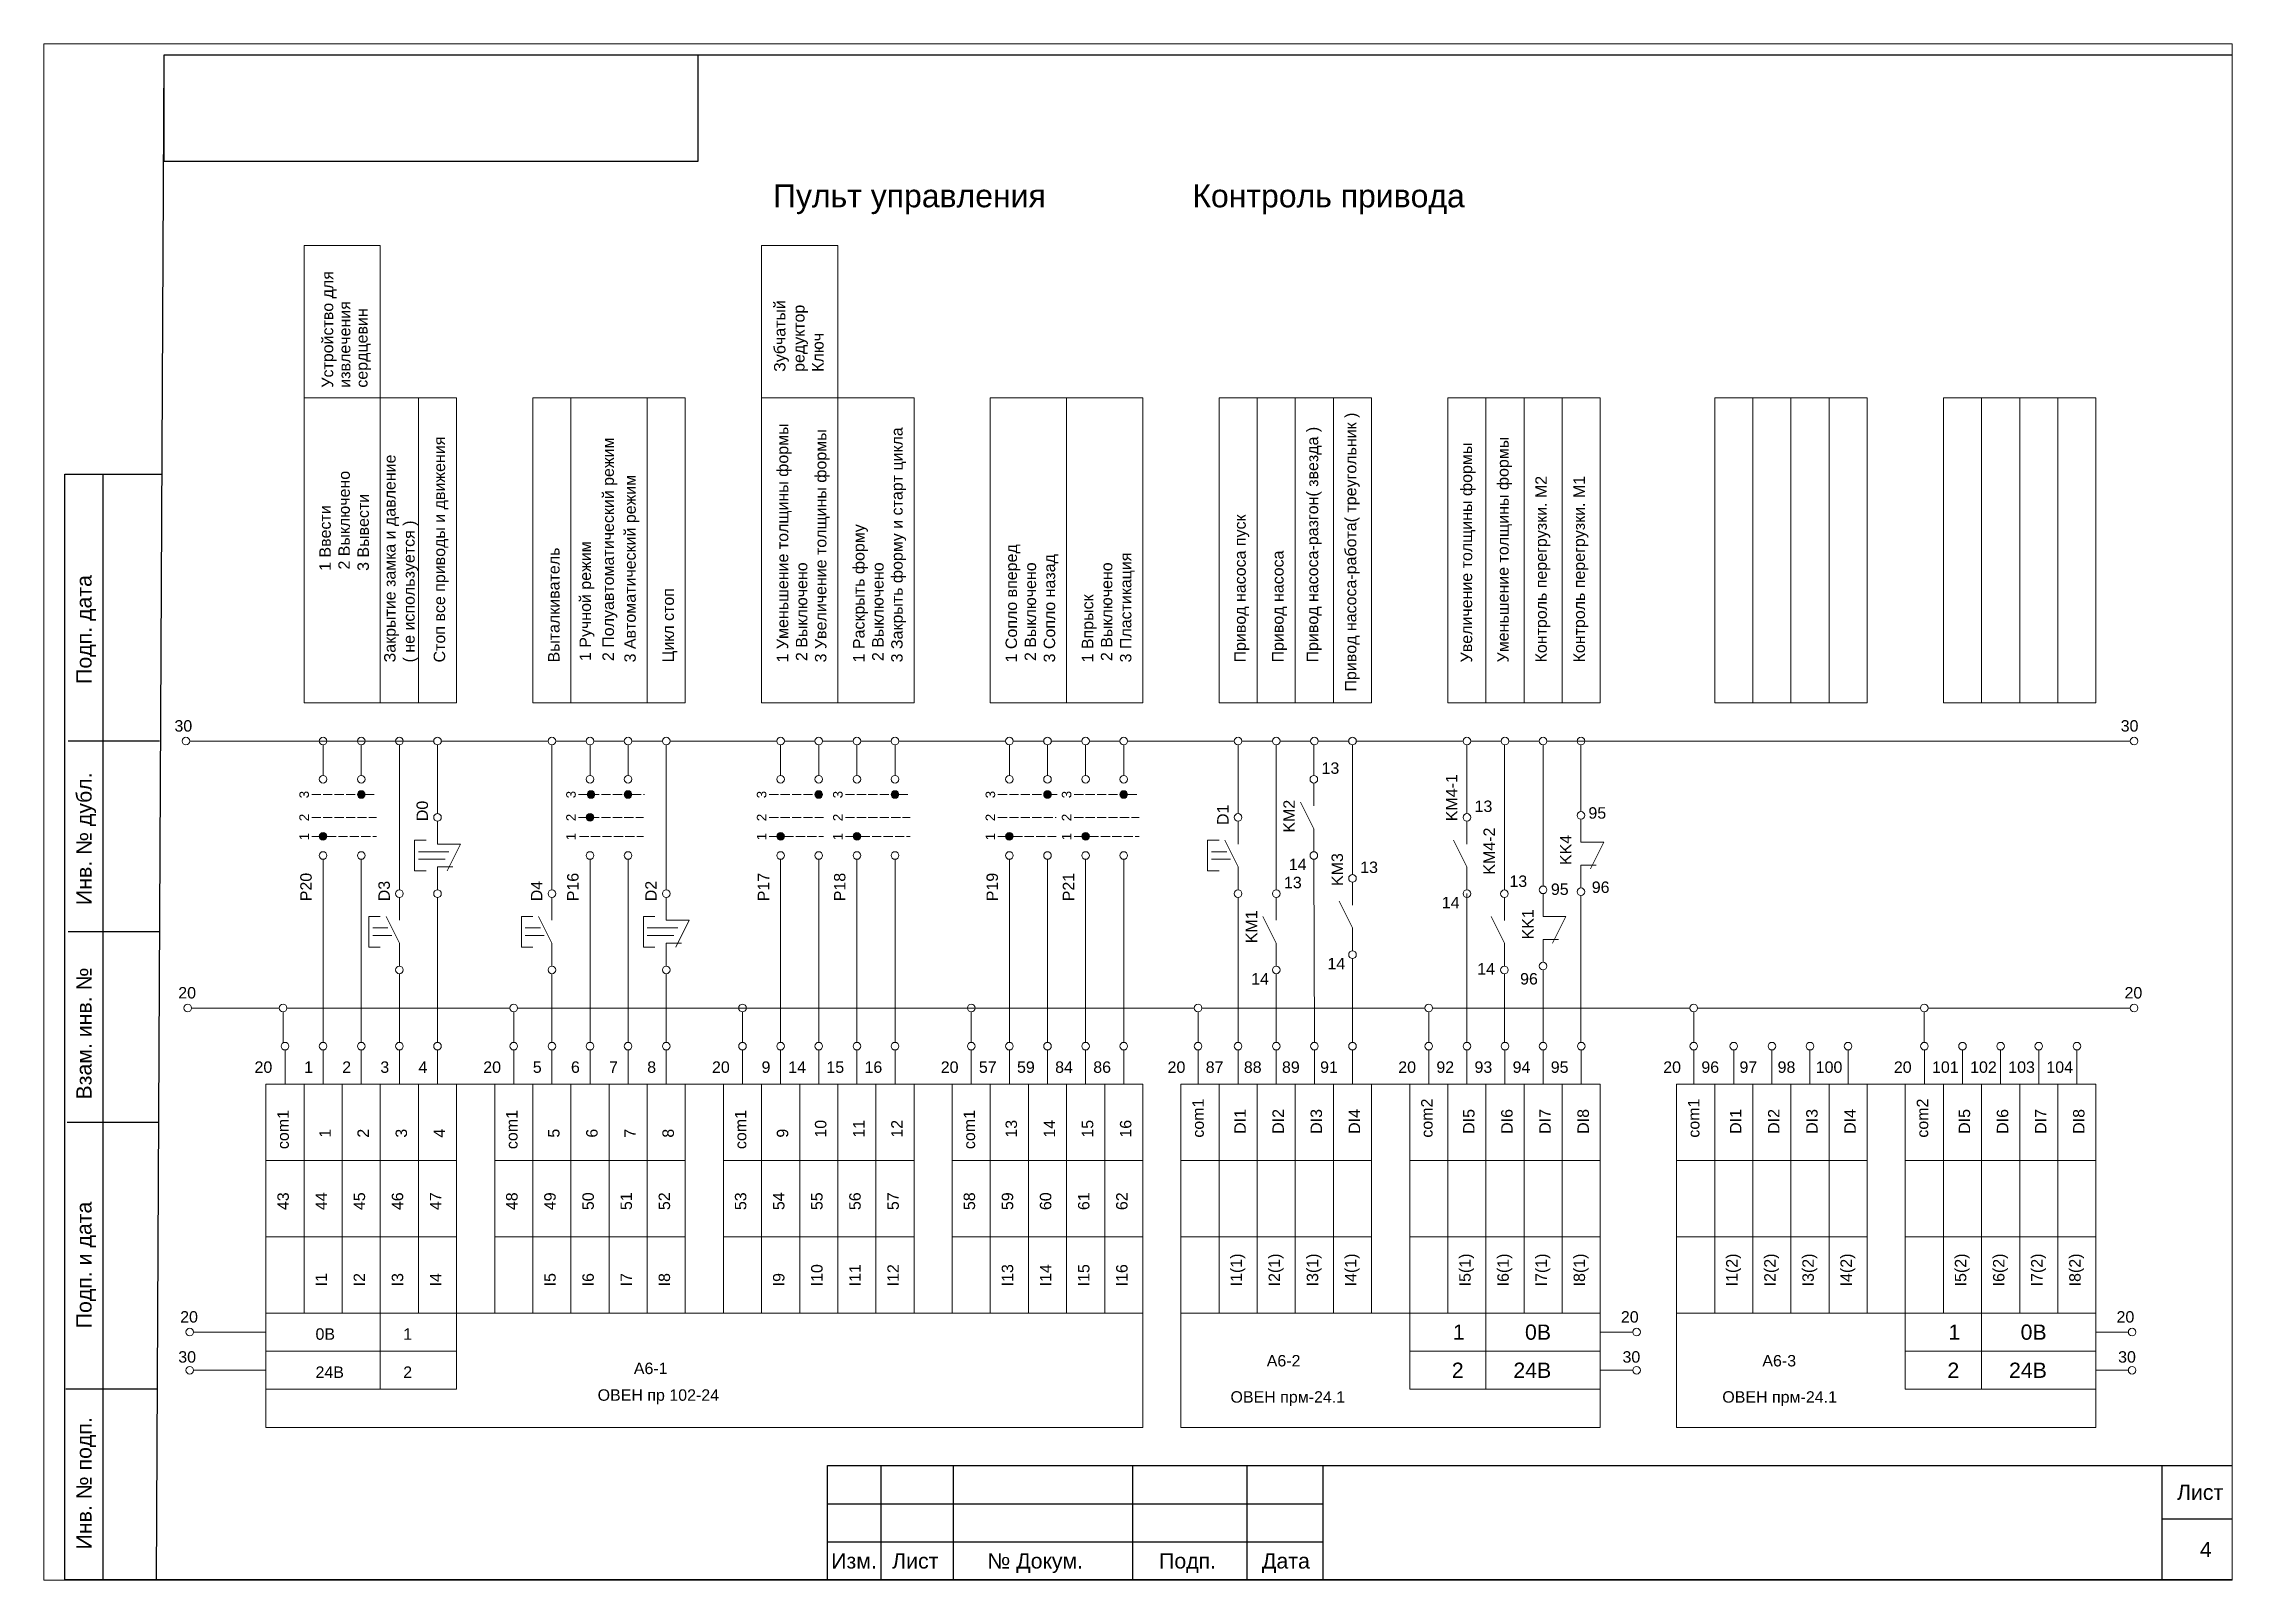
# Paper-space layout 'Лист4' of a CAD drawing. Header units: millimetres. Extents: x 0 to 287, y 0 to 201.
# The model-space entities are those that its viewports show. They can reach past a viewport. Long polylines and large blocks are cut down to what shows.
import ezdxf

# ---------------------------------------------------------------- set-up
doc = ezdxf.new("R2010")
doc.units = ezdxf.units.MM
doc.linetypes.add('ACAD_ISO02W100', pattern=[15, 12, -3])
doc.layers.add('Аппаратура', color=7, linetype='Continuous', lineweight=20)
doc.layers.add('Рамки', color=7, linetype='Continuous', lineweight=25)
doc.styles.get("Standard").update_dxf_attribs({"font": 'arial.ttf'})

msp = doc.modelspace()

# ---------------------------------------------------------------- hatches: boundary and pattern name
at = {"layer": 'Аппаратура'}
for points in [[(2697.37, 3722.5, 1), (2696.37, 3722.5, 1)], [(2727.5, 3722.5, 1), (2726.5, 3722.5, 1)], [(2732.37, 3722.5, 1), (2731.37, 3722.5, 1)], [(2757.37, 3722.5, 1), (2756.37, 3722.5, 1)], [(2767.37, 3722.5, 1), (2766.37, 3722.5, 1)], [(2787.37, 3722.5, 1), (2786.37, 3722.5, 1)], [(2797.37, 3722.5, 1), (2796.37, 3722.5, 1)], [(2727.37, 3719.5, 1), (2726.37, 3719.5, 1)], [(2692.37, 3717, 1), (2691.37, 3717, 1)], [(2752.37, 3717, 1), (2751.37, 3717, 1)], [(2762.37, 3717, 1), (2761.37, 3717, 1)], [(2782.37, 3717, 1), (2781.37, 3717, 1)], [(2792.37, 3717, 1), (2791.37, 3717, 1)]]:
    msp.add_hatch(color=7, dxfattribs=at).paths.add_polyline_path(points)

# ---------------------------------------------------------------- linework, layer by layer
for p, q in [((2674.37, 3729.5), (2691.37, 3729.5)), ((2690.37, 3729.5), (2706.37, 3729.5)), ((2691.87, 3725), (2691.87, 3729)), ((2692.37, 3729.5), (2696.37, 3729.5)), ((2696.87, 3725), (2696.87, 3729)), ((2701.87, 3710), (2701.87, 3729)), ((2706.87, 3720), (2706.87, 3729)), ((2707.37, 3729.5), (2721.37, 3729.5)), ((2721.87, 3710), (2721.87, 3729)), ((2722.37, 3729.5), (2726.37, 3729.5)), ((2726.87, 3725), (2726.87, 3729)), ((2727.37, 3729.5), (2731.37, 3729.5)), ((2731.87, 3725), (2731.87, 3729)), ((2732.37, 3729.5), (2736.37, 3729.5)), ((2736.87, 3710), (2736.87, 3729)), ((2737.37, 3729.5), (2751.37, 3729.5)), ((2751.87, 3725), (2751.87, 3729)), ((2752.37, 3729.5), (2756.37, 3729.5)), ((2756.87, 3725), (2756.87, 3729)), ((2757.37, 3729.5), (2761.37, 3729.5)), ((2757.37, 3729.5), (2761.37, 3729.5)), ((2761.87, 3725), (2761.87, 3729)), ((2762.37, 3729.5), (2766.37, 3729.5)), ((2762.37, 3729.5), (2766.37, 3729.5)), ((2766.87, 3725), (2766.87, 3729)), ((2767.37, 3729.5), (2781.37, 3729.5)), ((2781.87, 3725), (2781.87, 3729)), ((2782.37, 3729.5), (2786.37, 3729.5)), ((2786.87, 3725), (2786.87, 3729)), ((2787.37, 3729.5), (2791.37, 3729.5)), ((2787.37, 3729.5), (2791.37, 3729.5)), ((2787.37, 3729.5), (2791.37, 3729.5)), ((2791.87, 3725), (2791.87, 3729)), ((2792.37, 3729.5), (2796.37, 3729.5)), ((2796.87, 3725), (2796.87, 3729)), ((2797.37, 3729.5), (2811.37, 3729.5)), ((2811.87, 3720), (2811.87, 3729)), ((2812.37, 3729.5), (2816.37, 3729.5)), ((2816.87, 3729), (2816.87, 3710)), ((2817.37, 3729.5), (2821.37, 3729.5)), ((2821.81, 3729), (2821.81, 3725)), ((2822.37, 3729.5), (2826.37, 3729.5)), ((2826.87, 3712), (2826.87, 3729)), ((2827.37, 3729.5), (2841.37, 3729.5)), ((2841.87, 3720), (2841.87, 3729)), ((2842.37, 3729.5), (2846.37, 3729.5)), ((2846.8, 3709.99), (2846.8, 3728.99)), ((2847.37, 3729.5), (2851.37, 3729.5)), ((2851.87, 3710.5), (2851.87, 3729)), ((2852.37, 3729.5), (2928.87, 3729.5)), ((2856.83, 3720.25), (2856.83, 3729)), ((2821.8, 3721), (2821.8, 3724)), ((2820.05, 3721.5), (2821.8, 3718)), ((2706.87, 3716), (2706.87, 3719)), ((2811.87, 3716), (2811.87, 3719)), ((2821.8, 3718), (2821.8, 3715)), ((2841.87, 3716), (2841.87, 3719)), ((2856.83, 3716.25), (2856.83, 3719.25)), ((2691.87, 3714), (2691.87, 3690)), ((2696.87, 3714), (2696.87, 3690)), ((2703.87, 3712.5), (2703.87, 3716.5)), ((2703.87, 3716.5), (2705.37, 3716.5)), ((2704.37, 3715), (2708.37, 3715)), ((2704.37, 3714), (2707.87, 3714)), ((2706.87, 3716), (2709.87, 3716)), ((2709.87, 3716), (2708.12, 3712.5)), ((2726.87, 3714), (2726.87, 3690)), ((2731.87, 3714), (2731.87, 3690)), ((2751.87, 3714), (2751.87, 3690)), ((2756.87, 3714), (2756.87, 3690)), ((2761.87, 3714), (2761.87, 3690)), ((2766.87, 3714), (2766.87, 3690)), ((2781.87, 3714), (2781.87, 3690)), ((2786.87, 3714), (2786.87, 3690)), ((2791.87, 3714), (2791.87, 3690)), ((2796.87, 3714), (2796.87, 3690)), ((2807.87, 3712.5), (2807.87, 3716.5)), ((2807.87, 3716.5), (2809.37, 3716.5)), ((2808.37, 3715), (2810.37, 3715)), ((2808.37, 3714), (2810.87, 3714)), ((2810.12, 3716.5), (2811.87, 3713)), ((2821.8, 3714), (2821.87, 3690)), ((2840.12, 3716.5), (2841.87, 3713)), ((2856.83, 3716.25), (2859.83, 3716.25)), ((2859.83, 3716.25), (2858.08, 3712.75)), ((2705.37, 3712.5), (2703.87, 3712.5)), ((2706.87, 3713), (2708.87, 3713)), ((2706.87, 3713), (2706.87, 3710)), ((2809.37, 3712.5), (2807.87, 3712.5)), ((2811.87, 3713), (2811.87, 3710)), ((2841.87, 3713), (2841.87, 3710)), ((2856.83, 3713.25), (2858.83, 3713.25)), ((2856.83, 3713.25), (2856.83, 3710.25)), ((2701.87, 3706), (2701.87, 3709)), ((2706.87, 3690), (2706.87, 3709)), ((2721.87, 3706), (2721.87, 3709)), ((2736.87, 3706), (2736.87, 3709)), ((2811.87, 3690), (2811.87, 3709)), ((2816.87, 3706), (2816.87, 3709)), ((2825.12, 3708.5), (2826.87, 3705)), ((2826.87, 3708), (2826.87, 3711)), ((2841.87, 3709.5), (2841.87, 3690)), ((2846.8, 3705.99), (2846.8, 3708.99)), ((2851.87, 3706.5), (2851.87, 3709.5)), ((2856.83, 3709.25), (2856.83, 3690)), ((2697.87, 3702.5), (2697.87, 3706.5)), ((2697.87, 3706.5), (2699.37, 3706.5)), ((2700.12, 3706.5), (2701.87, 3703)), ((2717.87, 3702.5), (2717.87, 3706.5)), ((2717.87, 3706.5), (2719.37, 3706.5)), ((2720.12, 3706.5), (2721.87, 3703)), ((2733.87, 3702.5), (2733.87, 3706.5)), ((2733.87, 3706.5), (2735.37, 3706.5)), ((2736.87, 3706), (2739.87, 3706)), ((2739.87, 3706), (2738.12, 3702.5)), ((2815.12, 3706.5), (2816.87, 3703)), ((2845.05, 3706.49), (2846.8, 3702.99)), ((2851.87, 3706.5), (2854.87, 3706.5)), ((2854.87, 3706.5), (2853.12, 3703)), ((2699.37, 3702.5), (2697.87, 3702.5)), ((2698.37, 3705), (2700.37, 3705)), ((2698.37, 3704), (2700.87, 3704)), ((2701.87, 3703), (2701.87, 3700)), ((2719.37, 3702.5), (2717.87, 3702.5)), ((2718.37, 3705), (2720.37, 3705)), ((2718.37, 3704), (2720.87, 3704)), ((2721.87, 3703), (2721.87, 3700)), ((2735.37, 3702.5), (2733.87, 3702.5)), ((2734.37, 3705), (2738.37, 3705)), ((2734.37, 3704), (2737.87, 3704)), ((2736.87, 3703), (2738.87, 3703)), ((2736.87, 3703), (2736.87, 3700)), ((2816.87, 3703), (2816.87, 3700)), ((2826.87, 3705), (2826.87, 3702)), ((2846.8, 3702.99), (2846.8, 3699.99)), ((2851.87, 3703.5), (2853.87, 3703.5)), ((2851.87, 3703.5), (2851.87, 3700.5)), ((2826.87, 3690), (2826.87, 3701)), ((2701.87, 3690), (2701.87, 3699)), ((2721.87, 3690), (2721.87, 3699)), ((2736.87, 3690), (2736.87, 3699)), ((2816.87, 3690), (2816.87, 3699)), ((2846.8, 3689.99), (2846.8, 3698.99)), ((2851.87, 3690), (2851.87, 3699.5)), ((2674.62, 3694.5), (2686.12, 3694.5)), ((2686.62, 3690), (2686.62, 3694)), ((2687.12, 3694.5), (2716.37, 3694.5)), ((2716.87, 3690), (2716.87, 3694)), ((2717.37, 3694.5), (2806.12, 3694.5)), ((2746.87, 3690), (2746.87, 3694)), ((2776.87, 3690), (2776.87, 3694)), ((2806.62, 3690), (2806.62, 3694)), ((2807.12, 3694.5), (2836.37, 3694.5)), ((2836.87, 3690), (2836.87, 3694)), ((2837.37, 3694.5), (2871.12, 3694.5)), ((2871.62, 3690), (2871.62, 3694)), ((2872.12, 3694.5), (2901.36, 3694.5)), ((2901.86, 3690), (2901.86, 3694)), ((2902.36, 3694.5), (2928.87, 3694.5)), ((2686.87, 3689), (2686.87, 3684.5)), ((2691.87, 3684.5), (2691.87, 3689)), ((2696.87, 3684.5), (2696.87, 3689)), ((2701.87, 3684.5), (2701.87, 3689)), ((2706.87, 3684.5), (2706.87, 3689)), ((2716.87, 3689), (2716.87, 3684.5)), ((2721.87, 3684.5), (2721.87, 3689)), ((2726.87, 3684.5), (2726.87, 3689)), ((2731.87, 3684.5), (2731.87, 3689)), ((2736.87, 3684.5), (2736.87, 3689)), ((2746.87, 3689), (2746.87, 3684.5)), ((2751.87, 3684.5), (2751.87, 3689)), ((2756.87, 3684.5), (2756.87, 3689)), ((2761.87, 3684.5), (2761.87, 3689)), ((2766.87, 3684.5), (2766.87, 3689)), ((2776.87, 3689), (2776.87, 3684.5)), ((2781.87, 3684.5), (2781.87, 3689)), ((2786.87, 3684.5), (2786.87, 3689)), ((2791.87, 3684.5), (2791.87, 3689)), ((2796.87, 3684.5), (2796.87, 3689)), ((2806.62, 3689), (2806.62, 3684.5)), ((2811.87, 3684.5), (2811.87, 3689)), ((2816.87, 3684.5), (2816.87, 3689)), ((2821.87, 3684.5), (2821.87, 3689)), ((2826.87, 3684.5), (2826.87, 3689)), ((2836.87, 3689), (2836.87, 3684.5)), ((2841.87, 3684.5), (2841.87, 3689)), ((2846.87, 3684.5), (2846.87, 3689)), ((2851.87, 3684.5), (2851.87, 3689)), ((2856.87, 3684.5), (2856.87, 3689)), ((2871.62, 3689), (2871.62, 3684.5)), ((2876.87, 3684.5), (2876.87, 3689)), ((2881.87, 3684.5), (2881.87, 3689)), ((2886.87, 3684.5), (2886.87, 3689)), ((2891.87, 3684.5), (2891.87, 3689)), ((2901.87, 3689), (2901.87, 3684.5)), ((2906.87, 3684.5), (2906.87, 3689)), ((2911.87, 3684.5), (2911.87, 3689)), ((2916.87, 3684.5), (2916.87, 3689)), ((2921.87, 3684.5), (2921.87, 3689)), ((2684.37, 3684.5), (2799.37, 3684.5)), ((2804.37, 3684.5), (2859.37, 3684.5)), ((2869.37, 3684.5), (2924.37, 3684.5)), ((2704.37, 3674.5), (2709.37, 3674.5)), ((2734.37, 3674.5), (2739.37, 3674.5)), ((2764.37, 3674.5), (2769.37, 3674.5)), ((2794.37, 3674.5), (2799.37, 3674.5)), ((2824.37, 3674.5), (2829.37, 3674.5)), ((2854.37, 3674.5), (2859.37, 3674.5)), ((2889.37, 3674.5), (2894.37, 3674.5)), ((2919.37, 3674.5), (2924.37, 3674.5)), ((2684.37, 3665), (2684.37, 3654.5)), ((2684.37, 3654.5), (2684.37, 3664.5)), ((2709.37, 3664.5), (2709.37, 3654.5)), ((2714.37, 3665), (2714.37, 3654.5)), ((2714.37, 3654.5), (2714.37, 3664.5)), ((2714.37, 3654.5), (2714.37, 3664.5)), ((2739.37, 3664.5), (2739.37, 3654.5)), ((2744.37, 3665), (2744.37, 3654.5)), ((2744.37, 3654.5), (2744.37, 3664.5)), ((2744.37, 3654.5), (2744.37, 3664.5)), ((2769.37, 3664.5), (2769.37, 3654.5)), ((2774.37, 3665), (2774.37, 3654.5)), ((2774.37, 3654.5), (2774.37, 3664.5)), ((2774.37, 3654.5), (2774.37, 3664.5)), ((2799.37, 3654.5), (2799.37, 3664.5)), ((2804.37, 3665), (2804.37, 3654.5)), ((2804.37, 3654.5), (2804.37, 3664.5)), ((2804.37, 3654.5), (2804.37, 3664.5)), ((2829.37, 3664.5), (2829.37, 3654.5)), ((2834.37, 3665), (2834.37, 3654.5)), ((2834.37, 3654.5), (2834.37, 3664.5)), ((2834.37, 3654.5), (2834.37, 3664.5)), ((2859.37, 3654.5), (2859.37, 3664.5)), ((2859.37, 3654.5), (2859.37, 3664.5)), ((2869.37, 3665), (2869.37, 3654.5)), ((2869.37, 3654.5), (2869.37, 3664.5)), ((2869.37, 3654.5), (2869.37, 3664.5)), ((2894.37, 3664.5), (2894.37, 3654.5)), ((2899.37, 3665), (2899.37, 3654.5)), ((2899.37, 3654.5), (2899.37, 3664.5)), ((2899.37, 3654.5), (2899.37, 3664.5)), ((2924.37, 3654.5), (2924.37, 3664.5)), ((2924.37, 3654.5), (2924.37, 3664.5)), ((2684.37, 3654.5), (2694.37, 3654.5)), ((2684.37, 3654.5), (2799.37, 3654.5)), ((2694.37, 3654.5), (2709.37, 3654.5)), ((2714.37, 3654.5), (2724.37, 3654.5)), ((2724.37, 3654.5), (2739.37, 3654.5)), ((2744.37, 3654.5), (2754.37, 3654.5)), ((2754.37, 3654.5), (2769.37, 3654.5)), ((2774.37, 3654.5), (2784.37, 3654.5)), ((2784.37, 3654.5), (2799.37, 3654.5)), ((2804.37, 3654.5), (2814.37, 3654.5)), ((2804.37, 3654.5), (2859.37, 3654.5)), ((2814.37, 3654.5), (2829.37, 3654.5)), ((2834.37, 3654.5), (2844.37, 3654.5)), ((2849.37, 3654.5), (2834.37, 3654.5)), ((2844.37, 3654.5), (2859.37, 3654.5)), ((2844.37, 3654.5), (2859.37, 3654.5)), ((2859.37, 3654.5), (2849.37, 3654.5)), ((2859.37, 3654.5), (2849.37, 3654.5)), ((2869.37, 3654.5), (2879.37, 3654.5)), ((2869.37, 3654.5), (2924.37, 3654.5)), ((2879.37, 3654.5), (2894.37, 3654.5)), ((2899.37, 3654.5), (2909.37, 3654.5)), ((2914.37, 3654.5), (2899.37, 3654.5)), ((2909.37, 3654.5), (2924.37, 3654.5)), ((2909.37, 3654.5), (2924.37, 3654.5)), ((2924.37, 3654.5), (2914.37, 3654.5)), ((2924.37, 3654.5), (2914.37, 3654.5)), ((2684.37, 3652), (2674.87, 3652)), ((2859.37, 3652), (2863.62, 3652)), ((2924.37, 3652), (2928.62, 3652)), ((2684.37, 3647), (2674.87, 3647)), ((2859.37, 3647), (2863.62, 3647)), ((2924.37, 3647), (2928.62, 3647))]:
    msp.add_line(p, q, dxfattribs=at)
at = {"layer": 'Аппаратура', "linetype": 'ACAD_ISO02W100', "ltscale": 0.1}
for p, q in [((2690.37, 3722.5), (2696.37, 3722.5)), ((2697.37, 3722.5), (2698.87, 3722.5)), ((2725.37, 3722.5), (2731.37, 3722.5)), ((2732.37, 3722.5), (2734, 3722.5)), ((2750.37, 3722.5), (2756.37, 3722.5)), ((2757.37, 3722.5), (2757.37, 3722.5)), ((2760.37, 3722.5), (2766.37, 3722.5)), ((2767.37, 3722.5), (2768.87, 3722.5)), ((2780.37, 3722.5), (2786.37, 3722.5)), ((2787.37, 3722.5), (2788.12, 3722.5)), ((2790.37, 3722.5), (2796.37, 3722.5)), ((2797.37, 3722.5), (2798.87, 3722.5)), ((2690.37, 3719.5), (2698.87, 3719.5)), ((2690.37, 3717), (2691.37, 3717)), ((2692.37, 3717), (2698.87, 3717)), ((2725.37, 3719.5), (2733.87, 3719.5)), ((2725.5, 3717), (2733.87, 3717)), ((2750.37, 3719.5), (2757.5, 3719.5)), ((2750.37, 3717), (2751.37, 3717)), ((2752.37, 3717), (2757.5, 3717)), ((2760.37, 3719.5), (2768.87, 3719.5)), ((2760.37, 3717), (2761.37, 3717)), ((2762.37, 3717), (2768.87, 3717)), ((2780.37, 3719.5), (2788, 3719.5)), ((2780.37, 3717), (2781.37, 3717)), ((2782.37, 3717), (2788, 3717)), ((2790.37, 3719.5), (2798.87, 3719.5)), ((2790.37, 3717), (2791.37, 3717)), ((2792.37, 3717), (2798.87, 3717))]:
    msp.add_line(p, q, dxfattribs=at)
at = {"layer": 'Аппаратура'}
for points in [[(2689.37, 3774.5), (2699.37, 3774.5), (2699.37, 3794.5), (2689.37, 3794.5)], [(2749.37, 3774.5), (2759.37, 3774.5), (2759.37, 3794.5), (2749.37, 3794.5)], [(2689.37, 3774.5), (2699.37, 3774.5), (2699.37, 3734.5), (2689.37, 3734.5)], [(2699.37, 3734.5), (2704.37, 3734.5), (2704.37, 3774.5), (2699.37, 3774.5)], [(2704.37, 3734.5), (2709.37, 3734.5), (2709.37, 3774.5), (2704.37, 3774.5)], [(2719.37, 3734.5), (2724.37, 3734.5), (2724.37, 3774.5), (2719.37, 3774.5)], [(2724.37, 3774.5), (2734.37, 3774.5), (2734.37, 3734.5), (2724.37, 3734.5)], [(2734.37, 3734.5), (2739.37, 3734.5), (2739.37, 3774.5), (2734.37, 3774.5)], [(2749.37, 3774.5), (2759.37, 3774.5), (2759.37, 3734.5), (2749.37, 3734.5)], [(2759.37, 3774.5), (2769.37, 3774.5), (2769.37, 3734.5), (2759.37, 3734.5)], [(2779.37, 3774.5), (2789.37, 3774.5), (2789.37, 3734.5), (2779.37, 3734.5)], [(2789.37, 3774.5), (2799.37, 3774.5), (2799.37, 3734.5), (2789.37, 3734.5)], [(2809.37, 3734.5), (2814.37, 3734.5), (2814.37, 3774.5), (2809.37, 3774.5)], [(2814.37, 3734.5), (2819.37, 3734.5), (2819.37, 3774.5), (2814.37, 3774.5)], [(2819.37, 3734.5), (2824.37, 3734.5), (2824.37, 3774.5), (2819.37, 3774.5)], [(2824.37, 3734.5), (2829.37, 3734.5), (2829.37, 3774.5), (2824.37, 3774.5)], [(2839.37, 3734.5), (2844.37, 3734.5), (2844.37, 3774.5), (2839.37, 3774.5)], [(2844.37, 3734.5), (2849.37, 3734.5), (2849.37, 3774.5), (2844.37, 3774.5)], [(2849.37, 3734.5), (2854.37, 3734.5), (2854.37, 3774.5), (2849.37, 3774.5)], [(2854.37, 3734.5), (2859.37, 3734.5), (2859.37, 3774.5), (2854.37, 3774.5)], [(2874.37, 3734.5), (2879.37, 3734.5), (2879.37, 3774.5), (2874.37, 3774.5)], [(2879.37, 3734.5), (2884.37, 3734.5), (2884.37, 3774.5), (2879.37, 3774.5)], [(2884.37, 3734.5), (2889.37, 3734.5), (2889.37, 3774.5), (2884.37, 3774.5)], [(2889.37, 3734.5), (2894.37, 3734.5), (2894.37, 3774.5), (2889.37, 3774.5)], [(2904.37, 3734.5), (2909.37, 3734.5), (2909.37, 3774.5), (2904.37, 3774.5)], [(2909.37, 3734.5), (2914.37, 3734.5), (2914.37, 3774.5), (2909.37, 3774.5)], [(2914.37, 3734.5), (2919.37, 3734.5), (2919.37, 3774.5), (2914.37, 3774.5)], [(2919.37, 3734.5), (2924.37, 3734.5), (2924.37, 3774.5), (2919.37, 3774.5)], [(2684.37, 3684.5), (2689.37, 3684.5), (2689.37, 3674.5), (2684.37, 3674.5)], [(2689.37, 3684.5), (2694.37, 3684.5), (2694.37, 3674.5), (2689.37, 3674.5)], [(2694.37, 3684.5), (2699.37, 3684.5), (2699.37, 3674.5), (2694.37, 3674.5)], [(2699.37, 3684.5), (2704.37, 3684.5), (2704.37, 3674.5), (2699.37, 3674.5)], [(2704.37, 3684.5), (2709.37, 3684.5), (2709.37, 3664.5), (2704.37, 3664.5)], [(2714.37, 3684.5), (2719.37, 3684.5), (2719.37, 3674.5), (2714.37, 3674.5)], [(2719.37, 3684.5), (2724.37, 3684.5), (2724.37, 3674.5), (2719.37, 3674.5)], [(2724.37, 3684.5), (2729.37, 3684.5), (2729.37, 3674.5), (2724.37, 3674.5)], [(2729.37, 3684.5), (2734.37, 3684.5), (2734.37, 3674.5), (2729.37, 3674.5)], [(2734.37, 3684.5), (2739.37, 3684.5), (2739.37, 3664.5), (2734.37, 3664.5)], [(2744.37, 3684.5), (2749.37, 3684.5), (2749.37, 3674.5), (2744.37, 3674.5)], [(2749.37, 3684.5), (2754.37, 3684.5), (2754.37, 3674.5), (2749.37, 3674.5)], [(2754.37, 3684.5), (2759.37, 3684.5), (2759.37, 3674.5), (2754.37, 3674.5)], [(2759.37, 3684.5), (2764.37, 3684.5), (2764.37, 3674.5), (2759.37, 3674.5)], [(2764.37, 3684.5), (2769.37, 3684.5), (2769.37, 3664.5), (2764.37, 3664.5)], [(2774.37, 3684.5), (2779.37, 3684.5), (2779.37, 3674.5), (2774.37, 3674.5)], [(2779.37, 3684.5), (2784.37, 3684.5), (2784.37, 3674.5), (2779.37, 3674.5)], [(2784.37, 3684.5), (2789.37, 3684.5), (2789.37, 3674.5), (2784.37, 3674.5)], [(2789.37, 3684.5), (2794.37, 3684.5), (2794.37, 3674.5), (2789.37, 3674.5)], [(2794.37, 3684.5), (2799.37, 3684.5), (2799.37, 3664.5), (2794.37, 3664.5)], [(2804.37, 3684.5), (2809.37, 3684.5), (2809.37, 3674.5), (2804.37, 3674.5)], [(2809.37, 3684.5), (2814.37, 3684.5), (2814.37, 3674.5), (2809.37, 3674.5)], [(2814.37, 3684.5), (2819.37, 3684.5), (2819.37, 3674.5), (2814.37, 3674.5)], [(2819.37, 3684.5), (2824.37, 3684.5), (2824.37, 3674.5), (2819.37, 3674.5)], [(2824.37, 3684.5), (2829.37, 3684.5), (2829.37, 3664.5), (2824.37, 3664.5)], [(2834.37, 3684.5), (2839.37, 3684.5), (2839.37, 3674.5), (2834.37, 3674.5)], [(2839.37, 3684.5), (2844.37, 3684.5), (2844.37, 3674.5), (2839.37, 3674.5)], [(2844.37, 3684.5), (2849.37, 3684.5), (2849.37, 3674.5), (2844.37, 3674.5)], [(2849.37, 3684.5), (2854.37, 3684.5), (2854.37, 3674.5), (2849.37, 3674.5)], [(2854.37, 3684.5), (2859.37, 3684.5), (2859.37, 3664.5), (2854.37, 3664.5)], [(2869.37, 3684.5), (2874.37, 3684.5), (2874.37, 3674.5), (2869.37, 3674.5)], [(2874.37, 3684.5), (2879.37, 3684.5), (2879.37, 3674.5), (2874.37, 3674.5)], [(2879.37, 3684.5), (2884.37, 3684.5), (2884.37, 3674.5), (2879.37, 3674.5)], [(2884.37, 3684.5), (2889.37, 3684.5), (2889.37, 3674.5), (2884.37, 3674.5)], [(2889.37, 3684.5), (2894.37, 3684.5), (2894.37, 3664.5), (2889.37, 3664.5)], [(2899.37, 3684.5), (2904.37, 3684.5), (2904.37, 3674.5), (2899.37, 3674.5)], [(2904.37, 3684.5), (2909.37, 3684.5), (2909.37, 3674.5), (2904.37, 3674.5)], [(2909.37, 3684.5), (2914.37, 3684.5), (2914.37, 3674.5), (2909.37, 3674.5)], [(2914.37, 3684.5), (2919.37, 3684.5), (2919.37, 3674.5), (2914.37, 3674.5)], [(2919.37, 3684.5), (2924.37, 3684.5), (2924.37, 3664.5), (2919.37, 3664.5)], [(2684.37, 3674.5), (2689.37, 3674.5), (2689.37, 3664.5), (2684.37, 3664.5)], [(2689.37, 3674.5), (2694.37, 3674.5), (2694.37, 3664.5), (2689.37, 3664.5)], [(2694.37, 3674.5), (2699.37, 3674.5), (2699.37, 3664.5), (2694.37, 3664.5)], [(2699.37, 3674.5), (2704.37, 3674.5), (2704.37, 3664.5), (2699.37, 3664.5)], [(2714.37, 3674.5), (2719.37, 3674.5), (2719.37, 3664.5), (2714.37, 3664.5)], [(2719.37, 3674.5), (2724.37, 3674.5), (2724.37, 3664.5), (2719.37, 3664.5)], [(2724.37, 3674.5), (2729.37, 3674.5), (2729.37, 3664.5), (2724.37, 3664.5)], [(2729.37, 3674.5), (2734.37, 3674.5), (2734.37, 3664.5), (2729.37, 3664.5)], [(2744.37, 3674.5), (2749.37, 3674.5), (2749.37, 3664.5), (2744.37, 3664.5)], [(2749.37, 3674.5), (2754.37, 3674.5), (2754.37, 3664.5), (2749.37, 3664.5)], [(2754.37, 3674.5), (2759.37, 3674.5), (2759.37, 3664.5), (2754.37, 3664.5)], [(2759.37, 3674.5), (2764.37, 3674.5), (2764.37, 3664.5), (2759.37, 3664.5)], [(2774.37, 3674.5), (2779.37, 3674.5), (2779.37, 3664.5), (2774.37, 3664.5)], [(2779.37, 3674.5), (2784.37, 3674.5), (2784.37, 3664.5), (2779.37, 3664.5)], [(2784.37, 3674.5), (2789.37, 3674.5), (2789.37, 3664.5), (2784.37, 3664.5)], [(2789.37, 3674.5), (2794.37, 3674.5), (2794.37, 3664.5), (2789.37, 3664.5)], [(2804.37, 3674.5), (2809.37, 3674.5), (2809.37, 3664.5), (2804.37, 3664.5)], [(2809.37, 3674.5), (2814.37, 3674.5), (2814.37, 3664.5), (2809.37, 3664.5)], [(2814.37, 3674.5), (2819.37, 3674.5), (2819.37, 3664.5), (2814.37, 3664.5)], [(2819.37, 3674.5), (2824.37, 3674.5), (2824.37, 3664.5), (2819.37, 3664.5)], [(2834.37, 3674.5), (2839.37, 3674.5), (2839.37, 3664.5), (2834.37, 3664.5)], [(2839.37, 3674.5), (2844.37, 3674.5), (2844.37, 3664.5), (2839.37, 3664.5)], [(2844.37, 3674.5), (2849.37, 3674.5), (2849.37, 3664.5), (2844.37, 3664.5)], [(2849.37, 3674.5), (2854.37, 3674.5), (2854.37, 3664.5), (2849.37, 3664.5)], [(2869.37, 3674.5), (2874.37, 3674.5), (2874.37, 3664.5), (2869.37, 3664.5)], [(2874.37, 3674.5), (2879.37, 3674.5), (2879.37, 3664.5), (2874.37, 3664.5)], [(2879.37, 3674.5), (2884.37, 3674.5), (2884.37, 3664.5), (2879.37, 3664.5)], [(2884.37, 3674.5), (2889.37, 3674.5), (2889.37, 3664.5), (2884.37, 3664.5)], [(2899.37, 3674.5), (2904.37, 3674.5), (2904.37, 3664.5), (2899.37, 3664.5)], [(2904.37, 3674.5), (2909.37, 3674.5), (2909.37, 3664.5), (2904.37, 3664.5)], [(2909.37, 3674.5), (2914.37, 3674.5), (2914.37, 3664.5), (2909.37, 3664.5)], [(2914.37, 3674.5), (2919.37, 3674.5), (2919.37, 3664.5), (2914.37, 3664.5)], [(2689.37, 3664.5), (2694.37, 3664.5), (2694.37, 3654.5), (2689.37, 3654.5)], [(2694.37, 3664.5), (2699.37, 3664.5), (2699.37, 3654.5), (2694.37, 3654.5)], [(2699.37, 3664.5), (2704.37, 3664.5), (2704.37, 3654.5), (2699.37, 3654.5)], [(2719.37, 3664.5), (2724.37, 3664.5), (2724.37, 3654.5), (2719.37, 3654.5)], [(2724.37, 3664.5), (2729.37, 3664.5), (2729.37, 3654.5), (2724.37, 3654.5)], [(2729.37, 3664.5), (2734.37, 3664.5), (2734.37, 3654.5), (2729.37, 3654.5)], [(2749.37, 3664.5), (2754.37, 3664.5), (2754.37, 3654.5), (2749.37, 3654.5)], [(2754.37, 3664.5), (2759.37, 3664.5), (2759.37, 3654.5), (2754.37, 3654.5)], [(2759.37, 3664.5), (2764.37, 3664.5), (2764.37, 3654.5), (2759.37, 3654.5)], [(2779.37, 3664.5), (2784.37, 3664.5), (2784.37, 3654.5), (2779.37, 3654.5)], [(2784.37, 3664.5), (2789.37, 3664.5), (2789.37, 3654.5), (2784.37, 3654.5)], [(2789.37, 3664.5), (2794.37, 3664.5), (2794.37, 3654.5), (2789.37, 3654.5)], [(2809.37, 3664.5), (2814.37, 3664.5), (2814.37, 3654.5), (2809.37, 3654.5)], [(2814.37, 3664.5), (2819.37, 3664.5), (2819.37, 3654.5), (2814.37, 3654.5)], [(2819.37, 3664.5), (2824.37, 3664.5), (2824.37, 3654.5), (2819.37, 3654.5)], [(2839.37, 3664.5), (2844.37, 3664.5), (2844.37, 3654.5), (2839.37, 3654.5)], [(2844.37, 3664.5), (2849.37, 3664.5), (2849.37, 3654.5), (2844.37, 3654.5)], [(2849.37, 3664.5), (2854.37, 3664.5), (2854.37, 3654.5), (2849.37, 3654.5)], [(2874.37, 3664.5), (2879.37, 3664.5), (2879.37, 3654.5), (2874.37, 3654.5)], [(2879.37, 3664.5), (2884.37, 3664.5), (2884.37, 3654.5), (2879.37, 3654.5)], [(2884.37, 3664.5), (2889.37, 3664.5), (2889.37, 3654.5), (2884.37, 3654.5)], [(2904.37, 3664.5), (2909.37, 3664.5), (2909.37, 3654.5), (2904.37, 3654.5)], [(2909.37, 3664.5), (2914.37, 3664.5), (2914.37, 3654.5), (2909.37, 3654.5)], [(2914.37, 3664.5), (2919.37, 3664.5), (2919.37, 3654.5), (2914.37, 3654.5)], [(2684.37, 3654.5), (2799.37, 3654.5), (2799.37, 3639.5), (2684.37, 3639.5)], [(2684.37, 3654.5), (2699.37, 3654.5), (2699.37, 3649.5), (2684.37, 3649.5)], [(2699.37, 3654.5), (2709.37, 3654.5), (2709.37, 3649.5), (2699.37, 3649.5)], [(2804.37, 3654.5), (2859.37, 3654.5), (2859.37, 3639.5), (2804.37, 3639.5)], [(2844.37, 3654.5), (2834.37, 3654.5), (2834.37, 3649.5), (2844.37, 3649.5)], [(2859.37, 3654.5), (2844.37, 3654.5), (2844.37, 3649.5), (2859.37, 3649.5)], [(2869.37, 3654.5), (2924.37, 3654.5), (2924.37, 3639.5), (2869.37, 3639.5)], [(2909.37, 3654.5), (2899.37, 3654.5), (2899.37, 3649.5), (2909.37, 3649.5)], [(2924.37, 3654.5), (2909.37, 3654.5), (2909.37, 3649.5), (2924.37, 3649.5)], [(2684.37, 3649.5), (2699.37, 3649.5), (2699.37, 3644.5), (2684.37, 3644.5)], [(2699.37, 3649.5), (2709.37, 3649.5), (2709.37, 3644.5), (2699.37, 3644.5)], [(2844.37, 3649.5), (2834.37, 3649.5), (2834.37, 3644.5), (2844.37, 3644.5)], [(2859.37, 3649.5), (2844.37, 3649.5), (2844.37, 3644.5), (2859.37, 3644.5)], [(2909.37, 3649.5), (2899.37, 3649.5), (2899.37, 3644.5), (2909.37, 3644.5)], [(2924.37, 3649.5), (2909.37, 3649.5), (2909.37, 3644.5), (2924.37, 3644.5)]]:
    msp.add_lwpolyline(points, close=True, dxfattribs=at)
for centre in [(2673.87, 3729.5), (2691.87, 3729.5), (2696.87, 3729.5), (2701.87, 3729.5), (2706.87, 3729.5), (2721.87, 3729.5), (2726.87, 3729.5), (2731.87, 3729.5), (2736.87, 3729.5), (2751.87, 3729.5), (2756.87, 3729.5), (2761.87, 3729.5), (2766.87, 3729.5), (2781.87, 3729.5), (2786.87, 3729.5), (2791.87, 3729.5), (2796.87, 3729.5), (2811.87, 3729.5), (2816.87, 3729.5), (2821.87, 3729.5), (2826.87, 3729.5), (2841.87, 3729.5), (2846.87, 3729.5), (2851.87, 3729.5), (2856.84, 3729.5), (2929.37, 3729.5), (2691.87, 3724.5), (2696.87, 3724.5), (2696.87, 3722.5), (2726.87, 3724.5), (2727, 3722.5), (2731.87, 3724.5), (2731.87, 3722.5), (2751.87, 3724.5), (2756.87, 3724.5), (2756.87, 3722.5), (2761.87, 3724.5), (2766.87, 3724.5), (2766.87, 3722.5), (2781.87, 3724.5), (2786.87, 3724.5), (2786.87, 3722.5), (2791.87, 3724.5), (2796.87, 3724.5), (2796.87, 3722.5), (2821.8, 3724.5), (2706.87, 3719.5), (2726.87, 3719.5), (2811.87, 3719.5), (2841.87, 3719.5), (2856.83, 3719.75), (2691.87, 3717), (2751.87, 3717), (2761.87, 3717), (2781.87, 3717), (2791.87, 3717), (2691.87, 3714.5), (2696.87, 3714.5), (2726.87, 3714.5), (2731.87, 3714.5), (2751.87, 3714.5), (2756.87, 3714.5), (2761.87, 3714.5), (2766.87, 3714.5), (2781.87, 3714.5), (2786.87, 3714.5), (2791.87, 3714.5), (2796.87, 3714.5), (2821.8, 3714.5), (2826.87, 3711.5), (2701.87, 3709.5), (2706.87, 3709.5), (2721.87, 3709.5), (2736.87, 3709.5), (2811.87, 3709.5), (2816.87, 3709.5), (2841.87, 3709.5), (2846.8, 3709.49), (2851.87, 3710), (2856.83, 3709.75), (2701.87, 3699.5), (2721.87, 3699.5), (2736.87, 3699.5), (2816.87, 3699.5), (2826.87, 3701.5), (2846.8, 3699.49), (2851.87, 3700), (2674.12, 3694.5), (2686.62, 3694.5), (2716.87, 3694.5), (2746.87, 3694.5), (2776.87, 3694.5), (2806.62, 3694.5), (2836.87, 3694.5), (2871.62, 3694.5), (2901.86, 3694.5), (2929.37, 3694.5), (2686.87, 3689.5), (2691.87, 3689.5), (2696.87, 3689.5), (2701.87, 3689.5), (2706.87, 3689.5), (2716.87, 3689.5), (2721.87, 3689.5), (2726.87, 3689.5), (2731.87, 3689.5), (2736.87, 3689.5), (2746.87, 3689.5), (2751.87, 3689.5), (2756.87, 3689.5), (2761.87, 3689.5), (2766.87, 3689.5), (2776.87, 3689.5), (2781.87, 3689.5), (2786.87, 3689.5), (2791.87, 3689.5), (2796.87, 3689.5), (2806.62, 3689.5), (2811.87, 3689.5), (2816.87, 3689.5), (2821.87, 3689.5), (2826.87, 3689.5), (2836.87, 3689.5), (2841.87, 3689.5), (2846.87, 3689.5), (2851.87, 3689.5), (2856.87, 3689.5), (2871.62, 3689.5), (2876.87, 3689.5), (2881.87, 3689.5), (2886.87, 3689.5), (2891.87, 3689.5), (2901.87, 3689.5), (2906.87, 3689.5), (2911.87, 3689.5), (2916.87, 3689.5), (2921.87, 3689.5), (2674.37, 3652), (2864.12, 3652), (2929.12, 3652), (2674.37, 3647), (2864.12, 3647), (2929.12, 3647)]:
    msp.add_circle(centre, 0.5, dxfattribs=at)
at = {"layer": 'Рамки'}
for p, q in [((2670, 3619.5), (2671, 3819.5)), ((2671, 3819.5), (2943, 3819.5)), ((2943, 3819.5), (2943, 3619.5)), ((2658, 3764.5), (2670.72, 3764.5)), ((2658, 3619.5), (2658, 3764.5)), ((2663, 3619.5), (2663, 3764.5)), ((2670.42, 3729.5), (2658.42, 3729.5)), ((2670.42, 3704.5), (2658.42, 3704.5)), ((2670.3, 3679.5), (2658.3, 3679.5)), ((2670.12, 3644.5), (2658.12, 3644.5)), ((2670.12, 3644.5), (2658.12, 3644.5)), ((2670.12, 3644.5), (2658.12, 3644.5)), ((2765, 3634.5), (2765, 3619.5)), ((2774.5, 3634.5), (2774.5, 3619.5)), ((2798, 3634.5), (2798, 3619.5)), ((2813, 3634.5), (2813, 3619.5)), ((2933, 3634.5), (2933, 3619.5)), ((2758, 3629.5), (2823, 3629.5)), ((2933, 3627.5), (2943, 3627.5)), ((2758, 3624.5), (2823, 3624.5)), ((2670, 3619.5), (2658, 3619.5)), ((2943, 3619.5), (2670, 3619.5))]:
    msp.add_line(p, q, dxfattribs=at)
for points in [[(2671, 3819.5), (2741, 3819.5), (2741, 3805.5), (2671, 3805.5)], [(2758, 3619.5), (2758, 3634.5), (2943, 3634.5), (2943, 3619.5)], [(2758, 3634.5), (2823, 3634.5), (2823, 3619.5), (2758, 3619.5)]]:
    msp.add_lwpolyline(points, close=True, dxfattribs=at)

# ---------------------------------------------------------------- texts
at = {"layer": 'Аппаратура'}
for s, height, p in [('Пульт управления', 3, (2750.87, 3799.5)), ('Контроль привода', 3, (2805.87, 3799.5)), ('30', 1.5, (2672.37, 3730.75)), ('30', 1.5, (2927.62, 3730.75)), ('13', 1.5, (2822.81, 3725.21)), ('13', 1.5, (2842.88, 3720.21)), ('95', 1.5, (2857.81, 3719.33)), ('14', 1.5, (2818.51, 3712.58)), ('13', 1.5, (2817.88, 3710.21)), ('13', 1.5, (2827.88, 3712.21)), ('13', 1.5, (2847.45, 3710.38)), ('96', 1.5, (2858.25, 3709.59)), ('14', 1.5, (2838.58, 3707.58)), ('95', 1.5, (2852.89, 3709.33)), ('14', 1.5, (2823.58, 3699.58)), ('14', 1.5, (2843.23, 3698.89)), ('20', 1.5, (2672.87, 3695.75)), ('14', 1.5, (2813.58, 3697.58)), ('96', 1.5, (2848.85, 3697.58)), ('20', 1.5, (2928.12, 3695.75)), ('20', 1.5, (2928.12, 3695.75)), ('20', 1.5, (2682.87, 3686)), ('1', 1.5, (2689.37, 3686)), ('2', 1.5, (2694.37, 3686)), ('3', 1.5, (2699.37, 3686)), ('4', 1.5, (2704.37, 3686)), ('20', 1.5, (2712.87, 3686)), ('5', 1.5, (2719.37, 3686)), ('6', 1.5, (2724.37, 3686)), ('7', 1.5, (2729.37, 3686)), ('8', 1.5, (2734.37, 3686)), ('20', 1.5, (2742.87, 3686)), ('9', 1.5, (2749.37, 3686)), ('14', 1.5, (2752.87, 3686)), ('15', 1.5, (2757.87, 3686)), ('16', 1.5, (2762.87, 3686)), ('20', 1.5, (2772.87, 3686)), ('57', 1.5, (2777.87, 3686)), ('59', 1.5, (2782.87, 3686)), ('84', 1.5, (2787.87, 3686)), ('86', 1.5, (2792.87, 3686)), ('20', 1.5, (2802.62, 3686)), ('87', 1.5, (2807.62, 3686)), ('88', 1.5, (2812.62, 3686)), ('89', 1.5, (2817.62, 3686)), ('91', 1.5, (2822.62, 3686)), ('20', 1.5, (2832.87, 3686)), ('92', 1.5, (2837.87, 3686)), ('93', 1.5, (2842.87, 3686)), ('94', 1.5, (2847.87, 3686)), ('95', 1.5, (2852.87, 3686)), ('20', 1.5, (2867.62, 3686)), ('96', 1.5, (2872.62, 3686)), ('97', 1.5, (2877.62, 3686)), ('98', 1.5, (2882.62, 3686)), ('100', 1.5, (2887.62, 3686)), ('20', 1.5, (2897.87, 3686)), ('101', 1.5, (2902.87, 3686)), ('102', 1.5, (2907.87, 3686)), ('103', 1.5, (2912.87, 3686)), ('104', 1.5, (2917.87, 3686)), ('20', 1.5, (2673.12, 3653.25)), ('20', 1.5, (2862.07, 3653.25)), ('20', 1.5, (2927.07, 3653.25)), ('0В', 1.5, (2690.87, 3651)), ('1', 1.5, (2702.37, 3651)), ('1', 2, (2840.03, 3651)), ('0В', 2, (2849.49, 3651)), ('1', 2, (2905.03, 3651)), ('0В', 2, (2914.49, 3651)), ('30', 1.5, (2672.87, 3648)), ('A6-1', 1.5, (2732.62, 3646.5)), ('A6-2', 1.5, (2815.62, 3647.5)), ('2', 2, (2839.89, 3646)), ('24В', 2, (2847.97, 3646)), ('30', 1.5, (2862.28, 3648)), ('A6-3', 1.5, (2880.62, 3647.5)), ('2', 2, (2904.89, 3646)), ('24В', 2, (2912.97, 3646)), ('30', 1.5, (2927.28, 3648)), ('24В', 1.5, (2690.87, 3646)), ('2', 1.5, (2702.37, 3646)), ('ОВЕН пр 102-24', 1.5, (2727.87, 3643)), ('ОВЕН прм-24.1', 1.5, (2810.87, 3642.75)), ('ОВЕН прм-24.1', 1.5, (2875.37, 3642.75))]:
    msp.add_text(s, height=height, dxfattribs=at).set_placement(p)
for s, height, p in [('Привод насоса-работа( треугольник )', 1.5, (2827.37, 3736)), ('Стоп все приводы и движения', 1.5, (2707.87, 3739.82)), ('2 Полуавтоматический режим', 1.5, (2730, 3740)), ('1 Уменьшение толщины формы', 1.5, (2752.87, 3739.82)), ('3 Увеличение толщины формы', 1.5, (2757.87, 3739.82)), ('3 Закрыть форму и старт цикла', 1.5, (2767.87, 3739.82)), ('Привод насоса-разгон( звезда )', 1.5, (2822.37, 3739.82)), ('Увеличение толщины формы', 1.5, (2842.56, 3739.82)), ('Уменьшение толщины формы', 1.5, (2847.35, 3739.82)), ('Закрытие замка и давление', 1.5, (2701.37, 3739.82)), ('2 Выключено', 1.5, (2695.37, 3752)), ('3 Автоматический режим', 1.5, (2732.87, 3739.82)), ('Контроль перегрузки. M2', 1.5, (2852.35, 3739.82)), ('Контроль перегрузки. M1', 1.5, (2857.35, 3739.82)), ('1 Ввести', 1.5, (2692.87, 3751.82)), ('3 Вывести', 1.5, (2697.87, 3751.82)), ('( не используется )', 1.5, (2703.87, 3739.82)), ('1 Раскрыть форму', 1.5, (2762.87, 3739.82)), ('Привод насоса пуск', 1.5, (2812.87, 3739.82)), ('Выталкиватель', 1.5, (2722.87, 3739.82)), ('1 Ручной режим', 1.5, (2727, 3740)), ('1 Сопло вперед', 1.5, (2782.87, 3739.82)), ('Привод насоса', 1.5, (2817.83, 3739.82)), ('2 Выключено', 1.5, (2755.37, 3740)), ('2 Выключено', 1.5, (2765.37, 3740)), ('2 Выключено', 1.5, (2785.37, 3740)), ('3 Сопло назад', 1.5, (2787.87, 3739.82)), ('2 Выключено', 1.5, (2795.37, 3740)), ('3 Пластикация', 1.5, (2797.87, 3739.82)), ('Цикл стоп', 1.5, (2737.87, 3739.82)), ('1 Впрыск', 1.5, (2792.87, 3739.82)), ('3', 1.25, (2690, 3722)), ('3', 1.25, (2725, 3722)), ('3', 1.25, (2750, 3722)), ('3', 1.25, (2760, 3722)), ('3', 1.25, (2780, 3722)), ('3', 1.25, (2790, 3722)), ('KM4-1', 1.5, (2840.62, 3719)), ('2', 1.25, (2690, 3719)), ('D0', 1.5, (2705.62, 3719)), ('2', 1.25, (2725, 3719)), ('2', 1.25, (2750, 3719)), ('2', 1.25, (2760, 3719)), ('2', 1.25, (2780, 3719)), ('2', 1.25, (2790, 3719)), ('D1', 1.5, (2810.62, 3718.5)), ('KM2', 1.5, (2819.3, 3717.5)), ('1', 1.25, (2690, 3716.5)), ('1', 1.25, (2725, 3716.5)), ('1', 1.25, (2750, 3716.5)), ('1', 1.25, (2760, 3716.5)), ('1', 1.25, (2780, 3716.5)), ('1', 1.25, (2790, 3716.5)), ('KM4-2', 1.5, (2845.55, 3711.99)), ('KK4', 1.5, (2855.58, 3713.25)), ('KM3', 1.5, (2825.62, 3710.5)), ('P20', 1.5, (2690.37, 3708.5)), ('D4', 1.5, (2720.62, 3708.5)), ('P16', 1.5, (2725.37, 3708.5)), ('P17', 1.5, (2750.37, 3708.5)), ('P18', 1.5, (2760.37, 3708.5)), ('P19', 1.5, (2780.37, 3708.5)), ('P21', 1.5, (2790.37, 3708.5)), ('D3', 1.5, (2700.62, 3708.5)), ('D2', 1.5, (2735.62, 3708.5)), ('KM1', 1.5, (2814.37, 3703)), ('KK1', 1.5, (2850.62, 3703.5)), ('com1', 1.5, (2807.37, 3677.5)), ('com2', 1.5, (2837.37, 3677.5)), ('com1', 1.5, (2872.37, 3677.5)), ('com2', 1.5, (2902.37, 3677.5)), ('com1', 1.5, (2687.37, 3676)), ('com1', 1.5, (2717.37, 3676)), ('com1', 1.5, (2747.37, 3676)), ('10', 1.5, (2757.87, 3677.5)), ('11', 1.5, (2762.87, 3677.5)), ('12', 1.5, (2767.87, 3677.5)), ('com1', 1.5, (2777.37, 3676)), ('13', 1.5, (2782.87, 3677.5)), ('14', 1.5, (2787.87, 3677.5)), ('15', 1.5, (2792.87, 3677.5)), ('16', 1.5, (2797.87, 3677.5)), ('DI1', 1.5, (2812.87, 3678)), ('DI2', 1.5, (2817.87, 3678)), ('DI3', 1.5, (2822.87, 3678)), ('DI4', 1.5, (2827.87, 3678)), ('DI5', 1.5, (2842.87, 3678)), ('DI6', 1.5, (2847.87, 3678)), ('DI7', 1.5, (2852.87, 3678)), ('DI8', 1.5, (2857.87, 3678)), ('DI1', 1.5, (2877.87, 3678)), ('DI2', 1.5, (2882.87, 3678)), ('DI3', 1.5, (2887.87, 3678)), ('DI4', 1.5, (2892.87, 3678)), ('DI5', 1.5, (2907.87, 3678)), ('DI6', 1.5, (2912.87, 3678)), ('DI7', 1.5, (2917.87, 3678)), ('DI8', 1.5, (2922.87, 3678)), ('1', 1.5, (2692.87, 3677.5)), ('2', 1.5, (2697.87, 3677.5)), ('3', 1.5, (2702.87, 3677.5)), ('4', 1.5, (2707.87, 3677.5)), ('5', 1.5, (2722.87, 3677.5)), ('6', 1.5, (2727.87, 3677.5)), ('7', 1.5, (2732.87, 3677.5)), ('8', 1.5, (2737.87, 3677.5)), ('9', 1.5, (2752.87, 3677.5)), ('43', 1.5, (2687.37, 3668)), ('44', 1.5, (2692.37, 3668)), ('45', 1.5, (2697.37, 3668)), ('46', 1.5, (2702.37, 3668)), ('47', 1.5, (2707.37, 3668)), ('48', 1.5, (2717.37, 3668)), ('49', 1.5, (2722.37, 3668)), ('50', 1.5, (2727.37, 3668)), ('51', 1.5, (2732.37, 3668)), ('52', 1.5, (2737.37, 3668)), ('53', 1.5, (2747.37, 3668)), ('54', 1.5, (2752.37, 3668)), ('55', 1.5, (2757.37, 3668)), ('56', 1.5, (2762.37, 3668)), ('57', 1.5, (2767.37, 3668)), ('58', 1.5, (2777.37, 3668)), ('59', 1.5, (2782.37, 3668)), ('60', 1.5, (2787.37, 3668)), ('61', 1.5, (2792.37, 3668)), ('62', 1.5, (2797.37, 3668)), ('I1', 1.5, (2692.37, 3658)), ('I2', 1.5, (2697.37, 3658)), ('I3', 1.5, (2702.37, 3658)), ('I4', 1.5, (2707.37, 3658)), ('I5', 1.5, (2722.37, 3658)), ('I6', 1.5, (2727.37, 3658)), ('I7', 1.5, (2732.37, 3658)), ('I8', 1.5, (2737.37, 3658)), ('I9', 1.5, (2752.37, 3658)), ('I10', 1.5, (2757.37, 3658)), ('I11', 1.5, (2762.37, 3658)), ('I12', 1.5, (2767.37, 3658)), ('I13', 1.5, (2782.37, 3658)), ('I14', 1.5, (2787.37, 3658)), ('I15', 1.5, (2792.37, 3658)), ('I16', 1.5, (2797.37, 3658)), ('I1(1)', 1.5, (2812.37, 3658)), ('I2(1)', 1.5, (2817.37, 3658)), ('I3(1)', 1.5, (2822.37, 3658)), ('I4(1)', 1.5, (2827.37, 3658)), ('I5(1)', 1.5, (2842.37, 3658)), ('I6(1)', 1.5, (2847.37, 3658)), ('I7(1)', 1.5, (2852.37, 3658)), ('I8(1)', 1.5, (2857.37, 3658)), ('I1(2)', 1.5, (2877.37, 3658)), ('I2(2)', 1.5, (2882.37, 3658)), ('I3(2)', 1.5, (2887.37, 3658)), ('I4(2)', 1.5, (2892.37, 3658)), ('I5(2)', 1.5, (2907.37, 3658)), ('I6(2)', 1.5, (2912.37, 3658)), ('I7(2)', 1.5, (2917.37, 3658)), ('I8(2)', 1.5, (2922.37, 3658))]:
    msp.add_text(s, height=height, rotation=90, dxfattribs=at).set_placement(p)
at = {"layer": 'Аппаратура', "insert": (2691.69, 3775.85), "char_height": 1.5, "attachment_point": 1, "rotation": 90, "line_spacing_factor": 0.9}
msp.add_mtext_dynamic_manual_height_columns('Устройство для\\Pизвлечения\\Pсердцевин', width=21, gutter_width=12.5, heights=[0], dxfattribs=at)
at = {"layer": 'Аппаратура', "insert": (2751, 3777.92), "char_height": 1.5, "attachment_point": 1, "rotation": 90}
msp.add_mtext_dynamic_manual_height_columns('Зубчатый\\Pредуктор\\PКлюч', width=13.5, gutter_width=12.5, heights=[0], dxfattribs=at)
at = {"layer": 'Рамки'}
for s, p in [('Подп. дата', (2661.5, 3737)), ('Инв. № дубл.', (2661.5, 3708)), ('Взам. инв. №', (2661.5, 3682.5)), ('Подп. и дата', (2661.5, 3652.5)), ('Инв. № подп.', (2661.5, 3623.5))]:
    msp.add_text(s, height=2, rotation=90, dxfattribs=at).set_placement(p)
for s, p in [('Лист', (2935, 3630)), ('Изм.', (2758.5, 3621)), ('Лист', (2766.5, 3621)), ('№ Докум.', (2779, 3621)), ('Подп.', (2801.5, 3621)), ('Дата', (2815, 3621)), ('4', (2938, 3622.5))]:
    msp.add_text(s, height=2, dxfattribs=at).set_placement(p)

psp = doc.layouts.new('Лист4')

# ---------------------------------------------------------------- viewports
at = {"layer": 'Аппаратура'}
psp.add_viewport(center=(143.64, 100.72), size=(287.01, 201.4781), view_center_point=(2798.74, 3720.21), view_height=201.4781, dxfattribs=at)

doc.saveas('drawing.dxf')
